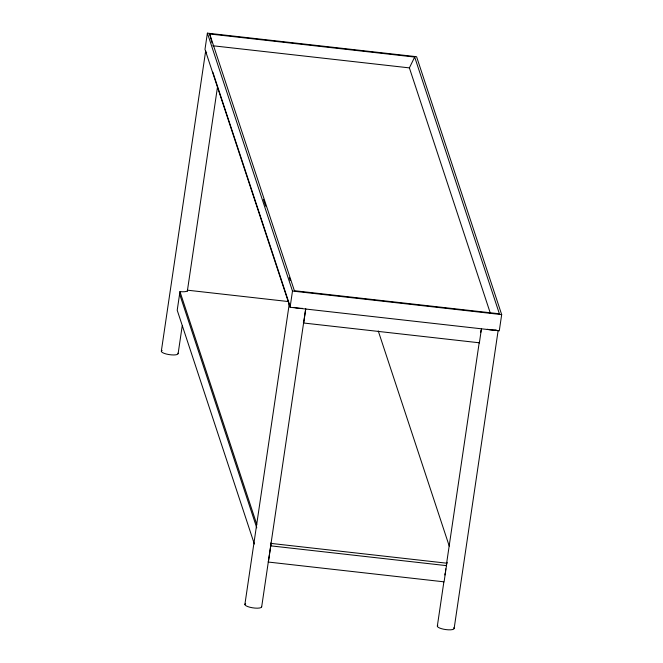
<?xml version="1.0" encoding="UTF-8"?>
<svg xmlns="http://www.w3.org/2000/svg" width="663" height="663" viewBox="0 0 663 663"><rect width="100%" height="100%" fill="white"/><g stroke="black" fill="none" stroke-linecap="round" stroke-linejoin="round"><path stroke-width="0.99" d="M207.386 33.15L204.991 49.36L290.096 307.267L499.289 330.812L501.684 314.61L416.579 56.703L207.386 33.15L292.491 291.057L290.096 307.267M161.316 351.257L205.588 51.432M288.264 301.541L187.563 290.203A8.486 2.229 8.4 0 1 179.963 291.604L177.212 310.243L254.368 544.041M178.123 353.619L182.201 325.989M187.339 291.198L217.406 87.566M244.879 604.474L289.151 304.657M261.678 606.844L305.651 309.066M270.421 545.342A8.486 2.229 8.4 0 1 270.761 545.856L446.481 565.638L444.086 581.841L268.366 562.058L271.117 543.42A8.486 2.229 8.4 0 0 270.777 542.914M481.479 328.616L479.39 342.796L303.671 323.014L305.759 308.834M437.331 626.145L443.829 582.139M444.89 574.978L445.188 572.931M445.495 570.884L445.793 568.837M446.249 565.771L479.192 342.696M480.7 332.461L480.998 330.414M446.605 564.826L446.845 563.202A8.486 2.229 8.4 0 1 447.252 562.332M454.138 628.507L498.112 330.729M490.413 313.433L409.386 67.883L414.682 57.051L209.674 33.97L211.978 42.805M212.748 45.747L409.386 67.883M292.491 291.057L501.684 314.61M271.117 543.42L446.845 563.202M414.682 57.051L499.396 313.79L294.389 290.709L209.674 33.97M378.258 330.953L449.249 546.08M263.435 199.356L265.697 206.21M289.267 277.631L290.237 280.565M212.84 72.176L289.341 304.01M179.963 291.604L256.796 524.416M179.607 294.032L256.755 527.831M479.39 342.796A8.486 2.229 8.4 0 1 479.407 342.323M303.322 322.5A8.486 2.229 8.4 0 1 303.671 323.014M206.665 52.709A8.486 2.229 8.4 0 1 205.795 50.993M177.957 353.13A8.486 2.229 8.4 0 1 168.733 354.539A8.486 2.229 8.4 0 1 162.087 350.454M302.411 308.336A8.486 2.229 8.4 0 1 294.041 307.4M290.22 305.933A8.486 2.229 8.4 0 1 289.358 304.218M261.52 606.355A8.486 2.229 8.4 0 1 252.296 607.756A8.486 2.229 8.4 0 1 245.65 603.67M496.181 329.876A8.486 2.229 8.4 0 1 487.313 329.262M453.757 627.762A8.486 2.229 8.4 0 1 445.627 629.56A8.486 2.229 8.4 0 1 437.779 625.507M268.242 561.81A8.486 2.229 8.4 0 1 268.366 562.058"/></g></svg>
